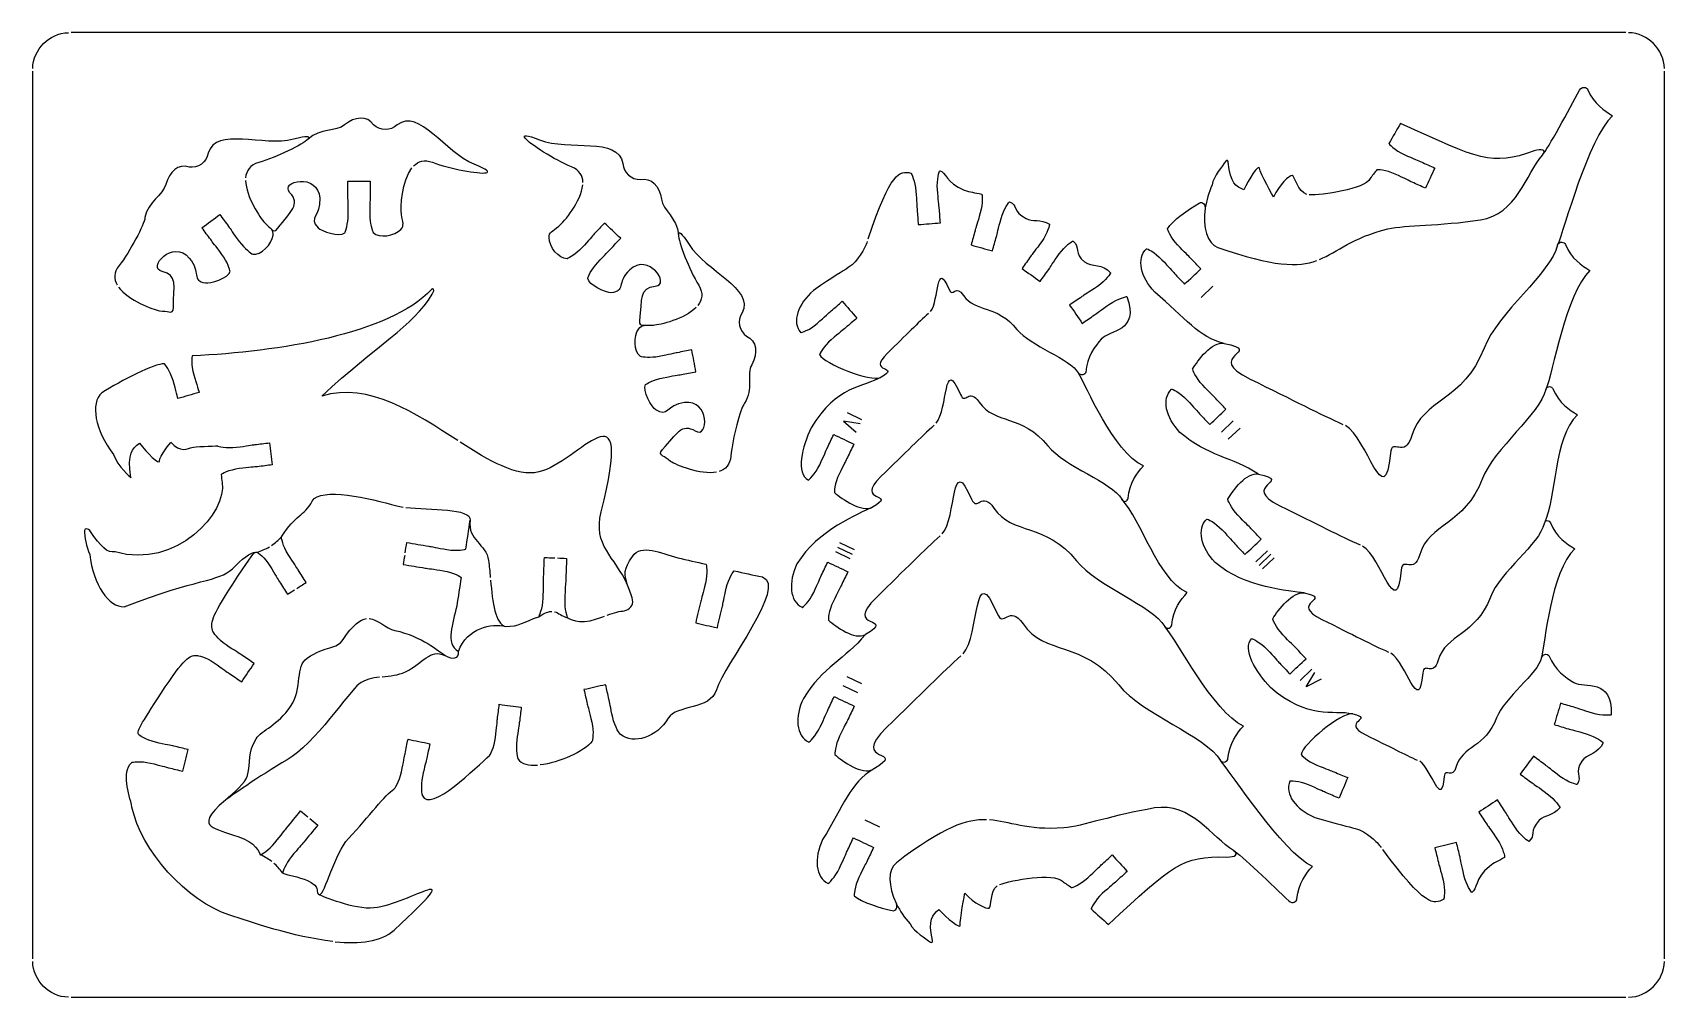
# Model space of a CAD drawing. Extents: x 206 to 426, y 105 to 372.
# Drawn here: x 206.3 to 426.3, y 104.9 to 234.9 of the extents above; entities that cross this region are included whole.
import ezdxf

# ---------------------------------------------------------------- set-up
doc = ezdxf.new("R2010")
doc.units = 0
doc.header["$MEASUREMENT"] = 0
doc.layers.add('DEFAULT', color=7, linetype='CONTINUOUS')

msp = doc.modelspace()

# ---------------------------------------------------------------- linework, layer by layer
at = {"layer": 'DEFAULT', "color": 1}
for points in [[(421.11, 234.87), (211.46, 234.87)], [(206.28, 229.69), (206.28, 110.04)], [(426.28, 110.04), (426.28, 229.69)], [(421.11, 104.86), (211.46, 104.86)]]:
    msp.add_lwpolyline(points, dxfattribs=at)
at = {"layer": 'DEFAULT', "color": 7}
for points in [[(365.41, 200.69), (363.82, 199.19)], [(318.1, 182.68), (316.13, 183.62)], [(317.86, 182.17), (315.6, 182.51), (317.31, 181.01)], [(368.16, 182.54), (366.58, 181.04)], [(369.07, 181.58), (367.49, 180.08)], [(316.82, 164.56), (314.85, 165.5)], [(317.1, 165.16), (315.13, 166.1)], [(372.78, 165.05), (371.19, 163.55)], [(316.53, 163.96), (314.56, 164.9)], [(373.23, 164.57), (371.65, 163.07)], [(373.69, 164.09), (372.1, 162.59)], [(318.09, 147.1), (316.12, 148.04)], [(378.76, 149.07), (377.17, 147.57)], [(380.03, 147.72), (377.99, 146.7), (379.15, 148.66)], [(317.52, 145.91), (315.55, 146.85)], [(320.49, 127.79), (318.52, 128.73)]]:
    msp.add_lwpolyline(points, dxfattribs=at)
at = {"layer": 'DEFAULT', "color": 1}
for points in [[(206.29, 230.04), (206.38, 232.66), (208.48, 234.77), (211.11, 234.86)], [(426.28, 230.04), (426.19, 232.66), (424.08, 234.77), (421.46, 234.86)], [(211.11, 104.87), (208.48, 104.96), (206.38, 107.07), (206.29, 109.69)], [(421.46, 104.87), (424.08, 104.96), (426.19, 107.06), (426.28, 109.69)]]:
    msp.add_open_spline(points, degree=3, dxfattribs=at)
for points, knots in [([(409.84, 218.37), (410.56, 219.11), (413.46, 224.6), (414.86, 227.13), (415.17, 227.7), (415.83, 227.51), (415.97, 227.17), (416.77, 225.27), (418.21, 224.31), (419.28, 223.67), (416.02, 220.59), (412.74, 208.27), (411.89, 206.26)], [0, 0, 0, 0, 1, 1, 1, 2, 2, 2, 3, 3, 3, 4, 4, 4, 4]), ([(257.65, 216.9), (258.27, 217.53), (259.09, 217.8), (260.18, 217.39), (262.5, 216.52), (266.45, 215.79), (267.41, 215.98), (267.92, 216.08), (267.61, 216.43), (265.82, 217.13), (261.83, 218.71), (258.44, 224.7), (255.43, 222.45), (254.58, 221.55), (253.07, 221.63), (252.24, 222.45), (251.39, 223.72), (249.72, 223.56), (248.34, 222.45), (247.19, 221.47), (245.04, 222.04), (243.43, 220.52), (242.76, 219.8), (239.15, 218.04), (236.77, 217.37), (235.57, 217.04), (235.08, 216.25), (235, 215.3)], [0, 0, 0, 0, 1, 1, 1, 2, 2, 2, 3, 3, 3, 4, 4, 4, 5, 5, 5, 6, 6, 6, 7, 7, 7, 8, 8, 8, 9, 9, 9, 9]), ([(243.43, 220.52), (243.78, 220.9), (243.32, 221), (241.47, 220.51), (237.31, 219.41), (231.04, 222.22), (229.94, 218.63), (229.79, 217.4), (228.53, 216.57), (227.38, 216.74), (225.93, 217.25), (224.69, 216.13), (224.24, 214.41), (223.89, 212.95), (221.82, 212.13), (221.43, 209.96), (221.32, 208.98), (219.45, 205.42), (217.93, 203.47), (217.2, 202.53), (217.23, 201.65), (217.68, 200.86)], [0, 0, 0, 0, 1, 1, 1, 2, 2, 2, 3, 3, 3, 4, 4, 4, 5, 5, 5, 6, 6, 6, 7, 7, 7, 7]), ([(379.79, 204.3), (382.27, 205.32), (384.15, 207.24), (389, 208.41), (391.53, 208.99), (395.87, 208.8), (401.48, 209.63), (406.37, 210.37), (407.64, 215.8), (409.84, 218.37), (410.43, 219.06), (409.76, 219.29), (408.72, 218.92), (402.92, 216.85), (401.38, 217.78), (390.72, 222.64), (390.19, 221.74), (389.67, 220.84), (389.14, 219.94), (389.12, 219.89), (389.95, 219.02), (391.21, 218.44), (392.47, 217.87), (393.19, 217.59), (393.5, 217.45), (394.11, 217.17), (394.72, 216.9), (395.32, 216.62), (394.91, 215.71), (394.49, 214.8), (394.08, 213.89), (393.47, 214.17), (392.87, 214.44), (392.26, 214.72), (391.95, 214.86), (391.27, 215.23), (390, 215.8), (388.75, 216.38), (387.54, 216.43), (387.52, 216.38), (387.21, 215.99), (386.91, 215.6), (386.6, 215.2), (385.93, 213.75), (380.03, 212.92), (378.41, 213.01)], [0, 0, 0, 0, 1, 1, 1, 2, 2, 2, 3, 3, 3, 4, 4, 4, 5, 5, 5, 13.887999, 13.887999, 13.887999, 14.887999, 14.887999, 14.887999, 15.887999, 15.887999, 15.887999, 21.552631, 21.552631, 21.552631, 30.055705, 30.055705, 30.055705, 35.725059, 35.725059, 35.725059, 36.725059, 36.725059, 36.725059, 37.725059, 37.725059, 37.725059, 41.970466, 41.970466, 41.970466, 42.970466, 42.970466, 42.970466, 42.970466]), ([(280.47, 214.69), (280.45, 215.57), (280.03, 216.33), (278.95, 216.77), (276.66, 217.71), (273.27, 219.86), (272.69, 220.66), (272.39, 221.07), (272.85, 221.12), (274.64, 220.42), (278.64, 218.86), (285.2, 220.94), (285.87, 217.24), (285.89, 216.01), (287.04, 215.04), (288.21, 215.07), (289.7, 215.42), (290.81, 214.17), (291.07, 212.41), (291.24, 210.92), (293.2, 209.87), (293.35, 207.66), (293.35, 206.68), (294.8, 202.93), (296.09, 200.82), (296.74, 199.75), (296.56, 198.85), (295.97, 198.1)], [0, 0, 0, 0, 1, 1, 1, 2, 2, 2, 3, 3, 3, 4, 4, 4, 5, 5, 5, 6, 6, 6, 7, 7, 7, 8, 8, 8, 9, 9, 9, 9]), ([(235, 214.95), (235.05, 212.76), (236.96, 209.88), (237.57, 209.25), (237.98, 208.84), (238.28, 208.6), (238.47, 208.38), (238.74, 208.1), (238.96, 207.98), (239.35, 208.5), (241.07, 210.81), (242.44, 211.7), (240.98, 213.29), (239.52, 214.89), (244.8, 216.03), (245, 212.57), (245.16, 210.03), (243.38, 210.05), (244.76, 208.58), (245.16, 208.15), (247.7, 207.24), (248.36, 207.87), (248.45, 208), (248.84, 209.06), (248.84, 210.36), (248.84, 211.74), (248.79, 212.52), (248.79, 212.86), (248.79, 213.52), (248.79, 214.19), (248.79, 214.86), (249.79, 214.86), (250.79, 214.86), (251.79, 214.86), (251.79, 214.19), (251.79, 213.53), (251.79, 212.86), (251.79, 212.52), (251.75, 211.74), (251.74, 210.36), (251.75, 209.16), (252.08, 208.17), (252.2, 207.92), (253.02, 207.11), (255.08, 207.47), (255.93, 208.36), (256.18, 208.62), (256.24, 208.83), (256.22, 209.14), (256.2, 209.43), (256.09, 209.8), (256, 210.38), (255.88, 211.27), (256.06, 214.89), (257.42, 216.63)], [0, 0, 0, 0, 1, 1, 1, 2, 2, 2, 3, 3, 3, 4, 4, 4, 5, 5, 5, 6, 6, 6, 7, 7, 7, 8, 8, 8, 9, 9, 9, 14.672, 14.672, 14.672, 23.172, 23.172, 23.172, 28.828001, 28.828001, 28.828001, 29.828001, 29.828001, 29.828001, 30.828001, 30.828001, 30.828001, 31.828001, 31.828001, 31.828001, 32.828001, 32.828001, 32.828001, 33.828001, 33.828001, 33.828001, 34.828001, 34.828001, 34.828001, 34.828001]), ([(318.93, 207.06), (321.98, 216.14), (323.17, 216.32), (324.69, 215.94), (324.74, 215.94), (325.28, 214.87), (325.38, 213.49), (325.49, 212.11), (325.51, 211.33), (325.53, 210.99), (325.58, 210.32), (325.64, 209.66), (325.69, 209), (326.68, 209.07), (327.68, 209.15), (328.68, 209.23), (328.62, 209.89), (328.57, 210.56), (328.52, 211.22), (328.49, 211.56), (328.38, 212.34), (328.27, 213.72), (328.17, 215.09), (328.53, 216.24), (328.58, 216.25), (329.43, 216.15), (329.43, 214.61), (331.9, 213.65), (332.66, 213.36), (333.31, 213.32), (334.24, 213.12), (334.29, 213.1), (334.42, 211.91), (334.05, 210.57), (333.68, 209.25), (333.43, 208.51), (333.34, 208.18), (333.16, 207.54), (332.98, 206.9), (332.8, 206.25), (333.77, 205.99), (334.73, 205.72), (335.69, 205.45), (335.87, 206.1), (336.05, 206.74), (336.23, 207.38), (336.32, 207.71), (336.48, 208.47), (336.85, 209.8), (337.21, 211.12), (337.94, 212.08), (338, 212.08), (339.18, 211.65), (338.36, 210.75), (340.22, 209.81), (341.1, 209.36), (342.18, 209.8), (343.38, 209.05), (343.42, 209.02), (343.14, 207.85), (342.34, 206.72), (341.53, 205.6), (341.04, 204.99), (340.84, 204.71), (340.46, 204.17), (340.07, 203.63), (339.68, 203.08), (340.5, 202.5), (341.31, 201.92), (342.12, 201.35), (342.51, 201.89), (342.9, 202.43), (343.28, 202.97), (343.48, 203.25), (343.9, 203.92), (344.7, 205.04), (345.5, 206.16), (346.5, 206.81), (346.56, 206.78), (347.61, 205.94), (346.62, 205.14), (348.11, 203.98), (349.05, 203.26), (350.61, 203.78), (351.61, 202.5), (351.65, 202.46), (350.98, 201.46), (349.84, 200.67), (348.7, 199.89), (348.03, 199.49), (347.75, 199.29), (347.2, 198.91), (346.65, 198.54), (346.1, 198.16), (346.67, 197.33), (347.24, 196.51), (347.8, 195.69), (348.35, 196.07), (348.9, 196.45), (349.45, 196.83), (349.73, 197.02), (350.35, 197.5), (351.48, 198.28), (352.62, 199.07), (353.8, 199.33), (353.83, 199.29), (355.53, 194.47), (351.51, 194.86), (350.36, 193.56), (349.53, 192.6), (348.42, 191.21), (348.29, 189.09), (348.26, 188.76), (347.57, 188.56), (347.25, 189.04)], [0, 0, 0, 0, 1, 1, 1, 2, 2, 2, 3, 3, 3, 8.669101, 8.669101, 8.669101, 17.170294, 17.170294, 17.170294, 22.850228, 22.850228, 22.850228, 23.850228, 23.850228, 23.850228, 24.850228, 24.850228, 24.850228, 25.850228, 25.850228, 25.850228, 26.850228, 26.850228, 26.850228, 27.850228, 27.850228, 27.850228, 28.850228, 28.850228, 28.850228, 34.512662, 34.512662, 34.512662, 43.014585, 43.014585, 43.014585, 48.685424, 48.685424, 48.685424, 49.685424, 49.685424, 49.685424, 50.685424, 50.685424, 50.685424, 51.685424, 51.685424, 51.685424, 52.685424, 52.685424, 52.685424, 53.685424, 53.685424, 53.685424, 54.685424, 54.685424, 54.685424, 60.352969, 60.352969, 60.352969, 68.846838, 68.846838, 68.846838, 74.517864, 74.517864, 74.517864, 75.517864, 75.517864, 75.517864, 76.517864, 76.517864, 76.517864, 77.517864, 77.517864, 77.517864, 78.517864, 78.517864, 78.517864, 79.517864, 79.517864, 79.517864, 80.517864, 80.517864, 80.517864, 86.185372, 86.185372, 86.185372, 94.687118, 94.687118, 94.687118, 100.370182, 100.370182, 100.370182, 101.370182, 101.370182, 101.370182, 102.370182, 102.370182, 102.370182, 103.370182, 103.370182, 103.370182, 104.370182, 104.370182, 104.370182, 105.370182, 105.370182, 105.370182, 105.370182]), ([(378.06, 213.07), (376.9, 213.42), (376.45, 215.58), (376.09, 215.61), (375.72, 215.65), (374.37, 214.39), (373.6, 212.69), (373.6, 212.69), (371.79, 215.96), (371.69, 216.59), (371.59, 217.22), (370.24, 215.12), (369.59, 213.67), (368.53, 214.16), (367.75, 214.51), (367.49, 217.39), (367.47, 217.56), (367.32, 217.79), (367.15, 217.53), (366.72, 216.88), (365.47, 215.56), (365.32, 214.35), (364.84, 213.31), (364.54, 212.26), (364.39, 211.26), (364.39, 211.24), (364.38, 211.22), (364.38, 211.2), (364.01, 208.62), (364.67, 206.43), (366.08, 205.93), (373.62, 203.29), (376.9, 203.24), (379.43, 204.16)], [0, 0, 0, 0, 1, 1, 1, 2, 2, 2, 3, 3, 3, 4, 4, 4, 5, 5, 5, 6, 6, 6, 7, 7, 7, 8, 8, 8, 9, 9, 9, 10, 10, 10, 11, 11, 11, 11]), ([(295.73, 197.84), (294.21, 196.27), (290.85, 195.46), (289.97, 195.42), (289.39, 195.39), (289, 195.42), (288.71, 195.39), (288.33, 195.36), (288.09, 195.43), (288.16, 196.08), (288.47, 198.94), (288.07, 200.52), (290.22, 200.69), (292.38, 200.87), (289.29, 205.3), (286.78, 202.91), (284.95, 201.15), (286.26, 199.96), (284.25, 199.82), (283.66, 199.78), (281.18, 200.84), (281.13, 201.75), (281.14, 201.9), (281.59, 202.95), (282.47, 203.9), (283.41, 204.91), (283.97, 205.45), (284.2, 205.7), (284.66, 206.19), (285.11, 206.68), (285.57, 207.16), (284.83, 207.84), (284.1, 208.52), (283.37, 209.21), (282.92, 208.72), (282.46, 208.23), (282.01, 207.74), (281.78, 207.49), (281.28, 206.89), (280.34, 205.87), (279.53, 205), (278.6, 204.5), (278.35, 204.4), (277.19, 204.36), (275.93, 206.02), (275.91, 207.26), (275.91, 207.62), (276.01, 207.82), (276.23, 208.03), (276.45, 208.22), (276.78, 208.43), (277.23, 208.79), (277.94, 209.36), (280.26, 212.13), (280.45, 214.34)], [0, 0, 0, 0, 1, 1, 1, 2, 2, 2, 3, 3, 3, 4, 4, 4, 5, 5, 5, 6, 6, 6, 7, 7, 7, 8, 8, 8, 9, 9, 9, 14.676219, 14.676219, 14.676219, 23.17788, 23.17788, 23.17788, 28.834365, 28.834365, 28.834365, 29.834365, 29.834365, 29.834365, 30.834365, 30.834365, 30.834365, 31.834365, 31.834365, 31.834365, 32.834365, 32.834365, 32.834365, 33.834365, 33.834365, 33.834365, 34.834365, 34.834365, 34.834365, 34.834365]), ([(366.93, 192.99), (363.56, 193.79), (361.64, 196.4), (357.58, 199.91), (355.68, 201.92), (355.08, 204.44), (356.46, 205.75), (356.5, 205.78), (357.59, 205.28), (358.55, 204.27), (359.5, 203.27), (359.99, 202.67), (360.23, 202.42), (360.69, 201.94), (361.14, 201.45), (361.6, 200.97), (362.33, 201.66), (363.05, 202.34), (363.78, 203.03), (363.32, 203.51), (362.87, 204), (362.41, 204.48), (362.17, 204.73), (361.6, 205.26), (360.65, 206.27), (359.7, 207.27), (359.26, 208.39), (359.3, 208.43), (359.97, 209.59), (362.14, 211.03), (363.54, 211.9), (364.07, 212.23), (364.43, 211.51), (364.38, 211.2)], [0, 0, 0, 0, 1, 1, 1, 2, 2, 2, 3, 3, 3, 4, 4, 4, 9.666906, 9.666906, 9.666906, 18.16965, 18.16965, 18.16965, 23.835024, 23.835024, 23.835024, 24.835024, 24.835024, 24.835024, 25.835024, 25.835024, 25.835024, 26.835024, 26.835024, 26.835024, 27.835024, 27.835024, 27.835024, 27.835024]), ([(217.87, 200.56), (219.16, 198.77), (222.51, 197.55), (223.39, 197.4), (223.97, 197.32), (224.36, 197.3), (224.64, 197.24), (225.02, 197.17), (225.27, 197.21), (225.27, 197.86), (225.29, 200.73), (225.86, 202.26), (223.75, 202.68), (221.62, 203.1), (225.2, 207.15), (227.41, 204.49), (229.04, 202.54), (227.6, 201.49), (229.58, 201.13), (230.16, 201.02), (232.75, 201.79), (232.9, 202.7), (232.9, 202.85), (232.58, 203.94), (231.81, 204.99), (230.99, 206.1), (230.49, 206.69), (230.29, 206.97), (229.9, 207.51), (229.5, 208.04), (229.11, 208.58), (229.91, 209.17), (230.72, 209.76), (231.52, 210.36), (231.91, 209.82), (232.31, 209.28), (232.7, 208.75), (232.91, 208.47), (233.33, 207.82), (234.15, 206.7), (234.86, 205.74), (235.72, 205.14), (235.96, 205.01), (237.1, 204.85), (238.55, 206.35), (238.7, 207.58), (238.75, 207.93), (238.67, 208.15), (238.47, 208.38)], [0, 0, 0, 0, 1, 1, 1, 2, 2, 2, 3, 3, 3, 4, 4, 4, 5, 5, 5, 6, 6, 6, 7, 7, 7, 8, 8, 8, 9, 9, 9, 14.66323, 14.66323, 14.66323, 23.156908, 23.156908, 23.156908, 28.821324, 28.821324, 28.821324, 29.821324, 29.821324, 29.821324, 30.821324, 30.821324, 30.821324, 31.821324, 31.821324, 31.821324, 32.821324, 32.821324, 32.821324, 32.821324]), ([(293.35, 207.66), (293.35, 208.18), (293.75, 207.94), (294.78, 206.32), (297.08, 202.69), (303.59, 200.47), (301.94, 197.09), (301.22, 196.09), (301.58, 194.62), (302.53, 193.96), (303.94, 193.36), (304.09, 191.69), (303.25, 190.12), (302.51, 188.82), (303.47, 186.8), (302.28, 184.94), (301.69, 184.16), (300.64, 180.28), (300.42, 177.81), (300.32, 176.62), (299.7, 176), (298.83, 175.73)], [0, 0, 0, 0, 1, 1, 1, 2, 2, 2, 3, 3, 3, 4, 4, 4, 5, 5, 5, 6, 6, 6, 7, 7, 7, 7]), ([(411.89, 206.26), (412.15, 206.84), (412.8, 206.66), (412.94, 206.32), (413.73, 204.41), (415.17, 203.46), (416.25, 202.82), (412.99, 199.73), (411.25, 188.94), (410.3, 186.78)], [0, 0, 0, 0, 1, 1, 1, 2, 2, 2, 3, 3, 3, 3]), ([(318.82, 206.72), (318.63, 206.23), (318.31, 205.62), (318.13, 205.29), (316.49, 202.81), (316.97, 203.93), (311.55, 200.12), (309.46, 198.32), (308.6, 195.88), (309.85, 194.43), (309.88, 194.4), (311.02, 194.78), (312.07, 195.69), (313.12, 196.59), (313.67, 197.14), (313.93, 197.36), (314.44, 197.79), (314.94, 198.23), (315.45, 198.67), (316.1, 197.91), (316.75, 197.15), (317.41, 196.39), (316.9, 195.96), (316.39, 195.52), (315.89, 195.09), (315.63, 194.86), (315.01, 194.4), (313.96, 193.49), (312.92, 192.59), (312.36, 191.52), (312.39, 191.48), (312.94, 190.27), (319.28, 187.75), (320.65, 188.41), (320.66, 188.42), (320.68, 188.42), (320.69, 188.43)], [0, 0, 0, 0, 1, 1, 1, 2, 2, 2, 3, 3, 3, 4, 4, 4, 5, 5, 5, 10.674831, 10.674831, 10.674831, 19.179292, 19.179292, 19.179292, 24.851718, 24.851718, 24.851718, 25.851718, 25.851718, 25.851718, 26.851718, 26.851718, 26.851718, 27.851718, 27.851718, 27.851718, 28.851718, 28.851718, 28.851718, 28.851718]), ([(411.88, 206.26), (411.02, 202.45), (403.81, 197.16), (401.97, 192.35), (399.23, 185.16), (393.65, 185.47), (392.23, 180.58), (391.28, 177.31), (389.54, 180.41), (389.34, 178.17), (388.56, 169.89), (386.25, 180.26), (383.29, 181.91)], [0, 0, 0, 0, 1, 1, 1, 2, 2, 2, 3, 3, 3, 4, 4, 4, 4]), ([(327.34, 197.29), (328.55, 198.79), (328.05, 204.45), (329.85, 200.25), (330.34, 199.1), (330.74, 201.04), (331.8, 199.46), (333.4, 197.11), (336.31, 198.23), (339, 194.88), (340.8, 192.65), (346.14, 190.92), (347.25, 189.04)], [0, 0, 0, 0, 1, 1, 1, 2, 2, 2, 3, 3, 3, 4, 4, 4, 4]), ([(263.62, 179.89), (257.97, 183.52), (251.63, 187.82), (245.26, 185.89), (252.68, 192.79), (257.57, 195.3), (260.15, 199.62), (260.63, 200.42), (260.2, 200.4), (260.08, 200.27), (254.34, 194.19), (239.49, 191.86), (227.81, 191.31), (227.75, 191.29), (227.63, 190.1), (228.01, 188.77), (228.39, 187.44), (228.74, 186.38), (228.74, 186.38), (227.78, 186.1), (226.82, 185.83), (225.85, 185.55), (225.85, 185.55), (225.6, 186.64), (225.22, 187.97), (224.84, 189.29), (224.12, 190.24), (224.05, 190.24), (222.71, 190.32), (218.25, 187.95), (215.6, 186.32), (214.02, 184.96), (214.7, 181.29), (217.18, 178.02), (217.75, 176.41), (219.54, 174.89), (219.54, 174.89), (219.02, 178.25), (219.72, 178.78), (220.7, 179.53), (221.66, 178.26), (223.43, 176.5), (223.4, 177.14), (223.36, 177.77), (224.93, 179.68), (224.93, 179.68), (226.06, 178.18), (227.37, 178.84), (227.73, 178.96), (228.08, 179.07), (230.68, 179.18), (231.22, 179.18), (231.22, 179.13), (232.39, 178.82), (233.76, 178.99), (235.13, 179.16), (235.89, 179.31), (236.24, 179.35), (236.9, 179.43), (237.56, 179.51), (238.22, 179.6), (238.34, 178.6), (238.47, 177.61), (238.59, 176.62), (237.93, 176.54), (237.26, 176.45), (236.6, 176.37), (236.26, 176.33), (235.49, 176.28), (234.12, 176.11), (232.75, 175.94), (231.7, 175.36), (231.7, 175.31), (231.74, 174.95), (231.79, 174.59), (231.83, 174.23), (232.59, 170.32), (225.72, 162.48), (217.41, 164.89), (216.29, 164.75), (215.59, 165.52), (213.98, 167.76), (213.83, 167.98), (213.29, 168.19), (213.28, 167.77), (213.27, 166.96), (213.51, 165.58), (213.98, 164.56), (214.48, 160.48), (216.55, 157.37), (218.63, 157.51), (228.56, 161.35), (231.31, 160.84), (233.25, 162.63), (233.25, 162.63), (233.26, 162.64), (233.26, 162.64), (234.52, 163.98), (235.62, 164.84), (236.37, 164.86), (236.42, 164.86), (236.47, 164.86), (236.52, 164.85), (236.52, 164.85), (236.52, 164.85), (236.53, 164.85), (237.11, 165.01), (237.67, 165.25), (238.2, 165.58)], [0, 0, 0, 0, 1, 1, 1, 2, 2, 2, 3, 3, 3, 4, 4, 4, 5, 5, 5, 6, 6, 6, 14.505369, 14.505369, 14.505369, 15.505369, 15.505369, 15.505369, 16.505369, 16.505369, 16.505369, 17.505369, 17.505369, 17.505369, 18.505369, 18.505369, 18.505369, 19.505369, 19.505369, 19.505369, 20.505369, 20.505369, 20.505369, 21.505369, 21.505369, 21.505369, 22.505369, 22.505369, 22.505369, 23.505369, 23.505369, 23.505369, 24.505369, 24.505369, 24.505369, 25.505369, 25.505369, 25.505369, 26.505369, 26.505369, 26.505369, 32.169788, 32.169788, 32.169788, 40.674728, 40.674728, 40.674728, 46.358871, 46.358871, 46.358871, 47.358871, 47.358871, 47.358871, 48.358871, 48.358871, 48.358871, 51.442966, 51.442966, 51.442966, 52.442966, 52.442966, 52.442966, 53.442966, 53.442966, 53.442966, 54.442966, 54.442966, 54.442966, 55.442966, 55.442966, 55.442966, 56.442966, 56.442966, 56.442966, 57.442966, 57.442966, 57.442966, 57.494367, 57.494367, 57.494367, 59.494367, 59.494367, 59.494367, 60.494367, 60.494367, 60.494367, 61.513367, 61.513367, 61.513367, 62.513367, 62.513367, 62.513367, 62.513367]), ([(327.06, 197.02), (325.71, 195.8), (324.09, 194.16), (321.53, 191.67), (318.63, 188.86), (323.49, 190.03), (320.69, 188.43)], [0, 0, 0, 0, 1, 1, 1, 2, 2, 2, 2]), ([(298.48, 175.64), (296.32, 175.21), (293.04, 176.6), (292.29, 177.09), (291.81, 177.42), (291.51, 177.67), (291.26, 177.81), (290.94, 178.02), (290.78, 178.22), (291.22, 178.7), (293.16, 180.81), (293.79, 182.33), (295.62, 181.19), (297.46, 180.05), (297.61, 185.45), (294.17, 185.01), (291.65, 184.69), (291.99, 182.95), (290.29, 184.03), (289.8, 184.35), (288.42, 186.67), (288.93, 187.43), (289.03, 187.55), (290.01, 188.13), (291.29, 188.37), (292.64, 188.63), (293.41, 188.72), (293.75, 188.79), (294.4, 188.91), (295.06, 189.04), (295.71, 189.16), (295.53, 190.14), (295.34, 191.13), (295.16, 192.11), (294.5, 191.98), (293.85, 191.86), (293.19, 191.74), (292.85, 191.67), (292.1, 191.48), (290.74, 191.22), (289.57, 191), (288.53, 191.14), (288.26, 191.21), (287.31, 191.87), (287.28, 193.96), (288, 194.96), (288.21, 195.25), (288.41, 195.36), (288.72, 195.39)], [0, 0, 0, 0, 1, 1, 1, 2, 2, 2, 3, 3, 3, 4, 4, 4, 5, 5, 5, 6, 6, 6, 7, 7, 7, 8, 8, 8, 9, 9, 9, 14.666457, 14.666457, 14.666457, 23.16014, 23.16014, 23.16014, 28.82487, 28.82487, 28.82487, 29.82487, 29.82487, 29.82487, 30.82487, 30.82487, 30.82487, 31.82487, 31.82487, 31.82487, 32.82487, 32.82487, 32.82487, 32.82487]), ([(328.11, 182.24), (329.73, 184.11), (329.04, 191.55), (331.39, 186.1), (332.03, 184.61), (332.53, 187.12), (333.9, 185.09), (335.96, 182.05), (339.71, 183.5), (343.18, 179.18), (345.51, 176.3), (351.71, 174.4), (353.15, 171.98)], [0, 0, 0, 0, 1, 1, 1, 2, 2, 2, 3, 3, 3, 4, 4, 4, 4]), ([(371.57, 175.37), (367.95, 177.75), (364.77, 177.71), (360.97, 181), (359.07, 183.01), (358.46, 185.52), (359.85, 186.83), (359.89, 186.87), (360.98, 186.37), (361.93, 185.36), (362.88, 184.36), (363.38, 183.76), (363.61, 183.51), (364.07, 183.03), (364.53, 182.54), (364.99, 182.06), (365.71, 182.75), (366.44, 183.43), (367.17, 184.12), (366.71, 184.6), (366.25, 185.09), (365.79, 185.57), (365.56, 185.82), (364.99, 186.35), (364.04, 187.36), (363.09, 188.36), (362.64, 189.48), (362.68, 189.52), (363.35, 190.68), (365.32, 193.32), (366.93, 192.99)], [0, 0, 0, 0, 1, 1, 1, 2, 2, 2, 3, 3, 3, 4, 4, 4, 9.666827, 9.666827, 9.666827, 18.16957, 18.16957, 18.16957, 23.839912, 23.839912, 23.839912, 24.839912, 24.839912, 24.839912, 25.839912, 25.839912, 25.839912, 26.839912, 26.839912, 26.839912, 26.839912]), ([(366.93, 192.99), (372.59, 191.81), (363.94, 191.38), (370.43, 188.19), (376.27, 185.32), (379.94, 183.41), (382.95, 182.08)], [0, 0, 0, 0, 1, 1, 1, 2, 2, 2, 2]), ([(286.49, 160.41), (286.49, 160.42), (286.49, 160.43), (286.49, 160.43), (284.76, 164.36), (281.8, 165.7), (282.94, 170.28), (287.52, 188.57), (279.87, 176.85), (274.52, 175.66), (271.5, 174.99), (267.88, 177.15), (263.91, 179.7)], [0, 0, 0, 0, 1, 1, 1, 2, 2, 2, 3, 3, 3, 4, 4, 4, 4]), ([(320.69, 188.43), (318.32, 187.07), (314.73, 187.38), (311.23, 181.6), (310.04, 179.11), (309.15, 175.4), (310.87, 174.58), (310.92, 174.56), (311.8, 175.37), (312.4, 176.62), (312.99, 177.87), (313.28, 178.59), (313.43, 178.9), (313.72, 179.5), (314, 180.1), (314.29, 180.71), (315.19, 180.28), (316.09, 179.85), (317, 179.42), (316.71, 178.81), (316.42, 178.21), (316.14, 177.61), (315.99, 177.3), (315.61, 176.62), (315.02, 175.37), (314.42, 174.13), (314.34, 172.92), (314.39, 172.9), (315.39, 172), (318.16, 170.17), (319.5, 170.9)], [0, 0, 0, 0, 1, 1, 1, 2, 2, 2, 3, 3, 3, 4, 4, 4, 9.667213, 9.667213, 9.667213, 18.164421, 18.164421, 18.164421, 23.835288, 23.835288, 23.835288, 24.835288, 24.835288, 24.835288, 25.835288, 25.835288, 25.835288, 26.835288, 26.835288, 26.835288, 26.835288]), ([(353.15, 171.98), (353.46, 171.45), (353.94, 171.76), (353.97, 172.12), (354.14, 174.18), (355.21, 175.54), (356.04, 176.47), (351.98, 178.41), (348.31, 187.32), (347.25, 189.05)], [0, 0, 0, 0, 1, 1, 1, 2, 2, 2, 3, 3, 3, 3]), ([(410.3, 186.78), (410.52, 187.37), (411.12, 187.2), (411.26, 186.86), (412.06, 184.95), (413.5, 184), (414.57, 183.36), (411.31, 180.27), (411.74, 172.28), (410.08, 168.69)], [0, 0, 0, 0, 1, 1, 1, 2, 2, 2, 3, 3, 3, 3]), ([(410.3, 186.78), (409.55, 183.48), (403.3, 178.85), (401.72, 174.7), (399.35, 168.49), (394.53, 168.76), (393.3, 164.53), (392.48, 161.7), (390.98, 164.38), (390.8, 162.44), (390.14, 155.31), (388.15, 164.2), (385.6, 165.67)], [0, 0, 0, 0, 1, 1, 1, 2, 2, 2, 3, 3, 3, 4, 4, 4, 4]), ([(327.84, 181.97), (326.08, 180.4), (324, 178.28), (320.66, 175.05), (316.92, 171.42), (323.12, 172.96), (319.5, 170.91)], [0, 0, 0, 0, 1, 1, 1, 2, 2, 2, 2]), ([(328.92, 167.32), (330.89, 169.5), (330.05, 178.57), (332.88, 171.99), (333.64, 170.21), (334.25, 173.21), (335.9, 170.78), (338.37, 167.13), (342.87, 168.87), (347.04, 163.69), (349.82, 160.22), (357.19, 157.74), (358.92, 154.84)], [0, 0, 0, 0, 1, 1, 1, 2, 2, 2, 3, 3, 3, 4, 4, 4, 4]), ([(377.74, 159.36), (375.8, 159.65), (369.75, 159.99), (365.71, 163.48), (363.81, 165.49), (363.21, 168.01), (364.59, 169.32), (364.63, 169.35), (365.73, 168.85), (366.68, 167.85), (367.63, 166.84), (368.13, 166.24), (368.36, 165.99), (368.82, 165.51), (369.28, 165.03), (369.73, 164.54), (370.46, 165.23), (371.19, 165.92), (371.91, 166.6), (371.46, 167.09), (371, 167.57), (370.54, 168.06), (370.3, 168.3), (369.73, 168.83), (368.79, 169.84), (367.83, 170.84), (367.39, 171.96), (367.43, 172), (368.1, 173.16), (369.96, 175.72), (371.57, 175.37)], [0, 0, 0, 0, 1, 1, 1, 2, 2, 2, 3, 3, 3, 4, 4, 4, 9.663999, 9.663999, 9.663999, 18.166136, 18.166136, 18.166136, 23.837891, 23.837891, 23.837891, 24.837891, 24.837891, 24.837891, 25.837891, 25.837891, 25.837891, 26.837891, 26.837891, 26.837891, 26.837891]), ([(371.57, 175.37), (376.46, 174.36), (368.86, 173.86), (374.46, 171.11), (379.49, 168.63), (382.66, 166.98), (385.26, 165.83)], [0, 0, 0, 0, 1, 1, 1, 2, 2, 2, 2]), ([(238.5, 165.77), (238.97, 166.09), (239.41, 166.48), (239.82, 166.93), (239.82, 166.94), (239.82, 166.94), (239.82, 166.94), (241.82, 169.97), (242.81, 169.64), (243.99, 171.75), (245.06, 173.67), (251.75, 172.1), (255.4, 171.11), (255.65, 171.04), (255.93, 170.98), (256.25, 170.94)], [0, 0, 0, 0, 1, 1, 1, 2, 2, 2, 3, 3, 3, 4, 4, 4, 5, 5, 5, 5]), ([(358.92, 154.84), (359.31, 154.35), (359.83, 154.69), (359.86, 155.06), (360.03, 157.12), (361.11, 158.47), (361.94, 159.41), (357.88, 161.34), (355.83, 169.08), (353.15, 171.98)], [0, 0, 0, 0, 1, 1, 1, 2, 2, 2, 3, 3, 3, 3]), ([(256.6, 170.89), (259.83, 170.5), (265.43, 170.84), (265.28, 169.15), (264.87, 166.44), (267.46, 166), (267.75, 163.73), (267.84, 162.98), (267.92, 162.21), (267.99, 161.44)], [0, 0, 0, 0, 1.01, 1.01, 1.01, 2.01, 2.01, 2.01, 3.01, 3.01, 3.01, 3.01]), ([(319.5, 170.9), (317.74, 170.04), (312.09, 167.85), (309.33, 163.28), (308.14, 160.79), (308.34, 158.21), (310.06, 157.39), (310.11, 157.36), (310.99, 158.18), (311.59, 159.43), (312.18, 160.68), (312.47, 161.4), (312.62, 161.71), (312.91, 162.31), (313.19, 162.91), (313.48, 163.51), (314.38, 163.08), (315.29, 162.65), (316.19, 162.22), (315.9, 161.62), (315.61, 161.02), (315.33, 160.42), (315.18, 160.11), (314.8, 159.43), (314.21, 158.18), (313.61, 156.93), (313.53, 155.73), (313.58, 155.71), (314.58, 154.81), (317.14, 152.94), (318.56, 153.77)], [0, 0, 0, 0, 1, 1, 1, 2, 2, 2, 3, 3, 3, 4, 4, 4, 9.66588, 9.66588, 9.66588, 18.16902, 18.16902, 18.16902, 23.844231, 23.844231, 23.844231, 24.844231, 24.844231, 24.844231, 25.844231, 25.844231, 25.844231, 26.844231, 26.844231, 26.844231, 26.844231]), ([(256.5, 164.75), (256.58, 165.22), (256.66, 165.69), (256.74, 166.16), (257.72, 165.99), (258.71, 165.83), (259.7, 165.66), (260.03, 165.61), (260.79, 165.43), (262.15, 165.21), (263.52, 164.98), (264.7, 165.24), (264.7, 165.3), (264.89, 166.58), (265.08, 167.87), (265.28, 169.15)], [0, 0, 0, 0, 4.043892, 4.043892, 4.043892, 12.549242, 12.549242, 12.549242, 13.549242, 13.549242, 13.549242, 14.549242, 14.549242, 14.549242, 25.600606, 25.600606, 25.600606, 25.600606]), ([(410.08, 168.69), (409.46, 165.95), (404.14, 162.23), (402.82, 158.77), (400.84, 153.6), (396.83, 153.82), (395.8, 150.3), (395.12, 147.95), (393.87, 150.17), (393.72, 148.56), (393.17, 142.65), (391.53, 149.95), (389.42, 151.23)], [0, 0, 0, 0, 1, 1, 1, 2, 2, 2, 3, 3, 3, 4, 4, 4, 4]), ([(410.08, 168.69), (410.22, 169.3), (410.76, 169.14), (410.91, 168.81), (411.7, 166.9), (413.14, 165.94), (414.22, 165.31), (410.95, 162.22), (410.2, 152.61), (409.72, 150.64)], [0, 0, 0, 0, 1, 1, 1, 2, 2, 2, 3, 3, 3, 3]), ([(241.9, 159.97), (242.32, 160.24), (242.74, 160.5), (243.17, 160.77), (242.81, 161.33), (242.46, 161.9), (242.1, 162.46), (241.92, 162.75), (241.47, 163.39), (240.73, 164.56), (240.02, 165.67), (239.8, 166.8), (239.82, 166.93), (239.82, 166.94), (239.82, 166.94), (239.82, 166.94)], [0, 0, 0, 0, 4.2506, 4.2506, 4.2506, 9.921833, 9.921833, 9.921833, 10.921833, 10.921833, 10.921833, 11.921833, 11.921833, 11.921833, 12.921833, 12.921833, 12.921833, 12.921833]), ([(283.75, 156.38), (284.69, 156.7), (285.48, 156.92), (286.05, 156.94), (286.69, 157.14), (287.37, 157.66), (287.18, 158.42), (286.99, 159.16), (286.76, 159.82), (286.49, 160.41), (286.49, 160.42), (286.49, 160.43), (286.49, 160.43), (286.01, 161.93), (285.94, 162.53), (287.16, 164.28), (288.38, 166.03), (290.93, 164.75), (293.27, 164.09), (294.53, 163.81), (295.8, 163.52), (297.07, 163.23), (297.12, 163.22), (297.3, 162.03), (296.99, 160.68), (296.67, 159.34), (296.45, 158.59), (296.37, 158.26), (296.14, 157.29), (295.91, 156.31), (295.68, 155.34), (296.65, 155.11), (297.63, 154.88), (298.6, 154.65), (298.83, 155.63), (299.06, 156.6), (299.29, 157.57), (299.37, 157.91), (299.49, 158.67), (299.81, 160.02), (300.13, 161.36), (300.81, 162.34), (300.87, 162.34), (302.14, 162.06), (303.41, 161.78), (304.68, 161.51), (308.08, 160.34), (299.58, 149.76), (298.49, 146.31), (297.59, 143.5), (293.11, 144.34), (291.98, 142.47), (290.41, 139.88), (287.33, 138.91), (285.54, 140.27), (285.48, 140.27), (284.8, 141.26), (284.49, 142.59), (284.19, 143.94), (284.06, 144.71), (283.98, 145.04), (283.84, 145.69), (283.69, 146.34), (283.54, 146.99), (282.57, 146.77), (281.59, 146.55), (280.62, 146.33), (280.77, 145.68), (280.91, 145.03), (281.06, 144.38), (281.14, 144.05), (281.36, 143.3), (281.67, 141.95), (281.97, 140.6), (281.79, 139.41), (281.73, 139.4), (280.65, 137.98), (277.27, 136.46), (274.69, 136.19)], [0, 0, 0, 0, 1, 1, 1, 2, 2, 2, 3, 3, 3, 4, 4, 4, 5, 5, 5, 6, 6, 6, 17.042939, 17.042939, 17.042939, 18.042939, 18.042939, 18.042939, 19.042939, 19.042939, 19.042939, 27.548257, 27.548257, 27.548257, 36.051518, 36.051518, 36.051518, 44.546473, 44.546473, 44.546473, 45.546473, 45.546473, 45.546473, 46.546473, 46.546473, 46.546473, 57.602266, 57.602266, 57.602266, 58.602266, 58.602266, 58.602266, 59.602266, 59.602266, 59.602266, 60.602266, 60.602266, 60.602266, 61.602266, 61.602266, 61.602266, 62.602266, 62.602266, 62.602266, 68.261053, 68.261053, 68.261053, 76.760356, 76.760356, 76.760356, 82.433059, 82.433059, 82.433059, 83.433059, 83.433059, 83.433059, 84.433059, 84.433059, 84.433059, 85.433059, 85.433059, 85.433059, 85.433059]), ([(328.65, 167.06), (326.53, 165.17), (324.02, 162.63), (320, 158.72), (315.51, 154.37), (322.9, 156.24), (318.56, 153.77)], [0, 0, 0, 0, 1, 1, 1, 2, 2, 2, 2]), ([(246.74, 112.4), (241.46, 112.98), (235.51, 115.09), (232.87, 115.94), (227.01, 117.82), (220.87, 124.69), (219.67, 130.51), (219.29, 132.38), (218.24, 135.09), (219.64, 136.51), (219.68, 136.57), (220.85, 136.74), (222.18, 136.43), (223.53, 136.11), (224.27, 135.88), (224.61, 135.8), (225.26, 135.64), (225.91, 135.49), (226.55, 135.33), (226.78, 136.31), (227.01, 137.28), (227.24, 138.25), (226.6, 138.41), (225.95, 138.56), (225.31, 138.72), (224.98, 138.8), (224.21, 138.92), (222.86, 139.25), (221.53, 139.56), (220.54, 140.25), (220.54, 140.31), (220.27, 140.74), (221.14, 142.06), (224.17, 146.69), (226.97, 150.95), (227.71, 151.01), (228.42, 150.92), (228.5, 150.96), (229.65, 150.7), (230.77, 149.94), (231.91, 149.17), (232.53, 148.69), (232.81, 148.5), (233.36, 148.13), (233.92, 147.76), (234.47, 147.38), (235.03, 148.21), (235.59, 149.04), (236.15, 149.86), (235.6, 150.24), (235.04, 150.61), (234.49, 150.99), (234.2, 151.18), (233.54, 151.57), (232.39, 152.35), (231.24, 153.12), (230.57, 154.11), (230.6, 154.16), (230.22, 155.27), (230.27, 155.98), (233.28, 160.55), (235.27, 163.58), (235.95, 164.73), (236.37, 164.86), (236.42, 164.87), (236.48, 164.87), (236.53, 164.85), (236.65, 164.83), (237.57, 164.14), (238.27, 163.01), (239.01, 161.84), (239.38, 161.16), (239.56, 160.87), (239.92, 160.3), (240.27, 159.74), (240.63, 159.18), (240.95, 159.38), (241.28, 159.58), (241.6, 159.79)], [0, 0, 0, 0, 1, 1, 1, 2, 2, 2, 3, 3, 3, 4, 4, 4, 5, 5, 5, 10.655716, 10.655716, 10.655716, 19.163332, 19.163332, 19.163332, 24.805748, 24.805748, 24.805748, 25.805748, 25.805748, 25.805748, 26.805748, 26.805748, 26.805748, 27.805748, 27.805748, 27.805748, 28.805748, 28.805748, 28.805748, 29.805748, 29.805748, 29.805748, 30.805748, 30.805748, 30.805748, 36.467335, 36.467335, 36.467335, 44.956413, 44.956413, 44.956413, 50.631129, 50.631129, 50.631129, 51.631129, 51.631129, 51.631129, 52.631129, 52.631129, 52.631129, 53.631129, 53.631129, 53.631129, 55.631129, 55.631129, 55.631129, 57.651129, 57.651129, 57.651129, 58.651129, 58.651129, 58.651129, 59.651129, 59.651129, 59.651129, 65.313902, 65.313902, 65.313902, 68.569369, 68.569369, 68.569369, 68.569369]), ([(256.45, 164.4), (256.38, 164), (256.31, 163.6), (256.25, 163.2), (257.23, 163.03), (258.22, 162.87), (259.2, 162.71), (259.54, 162.65), (260.32, 162.57), (261.68, 162.35), (263.04, 162.12), (264.06, 161.51), (264.06, 161.45), (263.86, 160.16), (263.66, 158.88), (263.46, 157.59), (262.96, 155.22), (261.85, 152.58), (263.69, 151.49)], [0, 0, 0, 0, 3.465706, 3.465706, 3.465706, 11.952149, 11.952149, 11.952149, 12.952149, 12.952149, 12.952149, 13.952149, 13.952149, 13.952149, 25.003529, 25.003529, 25.003529, 26.003529, 26.003529, 26.003529, 26.003529]), ([(274.52, 156.16), (274.56, 156.2), (275.06, 157.26), (275.12, 158.64), (275.17, 160.02), (275.15, 160.79), (275.16, 161.14), (275.2, 162.14), (275.24, 163.14), (275.28, 164.13), (275.75, 164.12), (276.23, 164.1), (276.7, 164.08)], [0, 0, 0, 0, 1, 1, 1, 2, 2, 2, 10.496411, 10.496411, 10.496411, 14.5312, 14.5312, 14.5312, 14.5312]), ([(277.05, 164.07), (277.46, 164.05), (277.87, 164.04), (278.27, 164.02), (278.24, 163.02), (278.2, 162.02), (278.16, 161.02), (278.15, 160.68), (278.07, 159.91), (278.02, 158.52), (277.96, 157.17), (278.36, 156.04), (278.42, 156.01)], [0, 0, 0, 0, 3.473956, 3.473956, 3.473956, 11.986101, 11.986101, 11.986101, 12.986816, 12.986816, 12.986816, 13.987532, 13.987532, 13.987532, 13.987532]), ([(331.73, 151.16), (334.03, 153.64), (333.04, 164.22), (336.32, 156.58), (337.21, 154.52), (337.91, 157.99), (339.82, 155.18), (342.68, 150.96), (347.89, 152.97), (352.71, 146.97), (355.94, 142.96), (364.42, 140.15), (366.42, 136.79)], [0, 0, 0, 0, 1, 1, 1, 2, 2, 2, 3, 3, 3, 4, 4, 4, 4]), ([(268.02, 161.09), (268.31, 158.05), (268.62, 155.19), (270.03, 154.85), (270.03, 154.85), (270.04, 154.85), (270.04, 154.84)], [0, 0, 0, 0, 1, 1, 1, 2, 2, 2, 2]), ([(384.26, 143.05), (381.59, 143.61), (378.27, 142.21), (373.16, 146.64), (371.26, 148.64), (369.27, 151.9), (370.65, 153.21), (370.69, 153.24), (371.79, 152.74), (372.74, 151.74), (373.69, 150.73), (374.19, 150.13), (374.42, 149.88), (374.88, 149.4), (375.34, 148.92), (375.79, 148.43), (376.52, 149.12), (377.25, 149.81), (377.97, 150.49), (377.51, 150.98), (377.06, 151.46), (376.6, 151.95), (376.36, 152.19), (375.8, 152.72), (374.84, 153.73), (373.89, 154.73), (373.45, 155.85), (373.49, 155.89), (374.16, 157.05), (376.23, 159.65), (377.74, 159.36)], [0, 0, 0, 0, 1, 1, 1, 2, 2, 2, 3, 3, 3, 4, 4, 4, 9.667514, 9.667514, 9.667514, 18.165977, 18.165977, 18.165977, 23.836397, 23.836397, 23.836397, 24.836397, 24.836397, 24.836397, 25.836397, 25.836397, 25.836397, 26.836397, 26.836397, 26.836397, 26.836397]), ([(377.74, 159.36), (381.81, 158.52), (375.44, 158.08), (380.12, 155.78), (384.28, 153.73), (386.92, 152.35), (389.08, 151.4)], [0, 0, 0, 0, 1, 1, 1, 2, 2, 2, 2]), ([(253.41, 148.07), (254.49, 148.19), (255.55, 148.26), (256.54, 148.73), (259.06, 149.96), (259.76, 151.85), (261.88, 150.94), (261.89, 150.94), (261.89, 150.93), (261.9, 150.93), (261.9, 150.93), (261.9, 150.93), (261.91, 150.93), (262.83, 150.32), (263.89, 150.49), (263.69, 151.49), (264.87, 154.7), (268.21, 155.28), (270.03, 154.85), (270.03, 154.85), (270.04, 154.85), (270.04, 154.85), (270.05, 154.85), (270.06, 154.84), (270.06, 154.84), (271.86, 154.84), (272.52, 155.48), (274.52, 156.16), (275.34, 156.69), (275.87, 156.88), (276.3, 156.88)], [0, 0, 0, 0, 1, 1, 1, 2, 2, 2, 3, 3, 3, 4.008, 4.008, 4.008, 5.008, 5.008, 5.008, 6.008, 6.008, 6.008, 7.008, 7.008, 7.008, 8.008, 8.008, 8.008, 9.016, 9.016, 9.016, 10.016, 10.016, 10.016, 10.016]), ([(276.65, 156.83), (277.21, 156.69), (277.61, 156.23), (278.41, 156.01), (278.42, 156.01), (278.42, 156.01), (278.42, 156.01), (278.42, 156.01), (279.88, 154.95), (282.32, 155.86), (282.7, 156), (283.06, 156.13), (283.4, 156.25)], [0, 0, 0, 0, 1, 1, 1, 2.009, 2.009, 2.009, 3.009, 3.009, 3.009, 4.009, 4.009, 4.009, 4.009]), ([(232.27, 131.45), (232.28, 131.45), (232.28, 131.46), (232.29, 131.46), (233.35, 132.39), (235.03, 133.78), (235.26, 134.77), (235.7, 136.67), (235.24, 137.81), (236.42, 139.71), (237.16, 140.9), (239.37, 141.51), (241.07, 144.08), (242.74, 146.61), (241.66, 149.5), (243.28, 150.58), (245.85, 152.3), (247.26, 151.74), (248.14, 153.08), (249.45, 155.06), (250.44, 155.79), (251.29, 155.9)], [0, 0, 0, 0, 1, 1, 1, 2, 2, 2, 3, 3, 3, 4, 4, 4, 5, 5, 5, 6, 6, 6, 7, 7, 7, 7]), ([(251.65, 155.91), (252.88, 155.84), (253.85, 154.58), (255.12, 154.31), (258.79, 153.5), (261.05, 151.49), (261.91, 150.93)], [0, 0, 0, 0, 1.5, 1.5, 1.5, 3, 3, 3, 3]), ([(366.42, 136.79), (366.85, 136.32), (367.41, 136.69), (367.44, 137.06), (367.61, 139.12), (368.69, 140.47), (369.52, 141.41), (365.46, 143.34), (360.49, 153.08), (358.92, 154.84)], [0, 0, 0, 0, 1, 1, 1, 2, 2, 2, 3, 3, 3, 3]), ([(318.56, 153.77), (315.85, 150.4), (312.8, 149.46), (310.2, 145.15), (309.01, 142.66), (309.21, 140.08), (310.93, 139.26), (310.98, 139.24), (311.87, 140.05), (312.46, 141.3), (313.06, 142.55), (313.35, 143.27), (313.49, 143.58), (313.78, 144.18), (314.07, 144.78), (314.35, 145.39), (315.26, 144.96), (316.16, 144.53), (317.06, 144.1), (316.78, 143.49), (316.49, 142.89), (316.2, 142.29), (316.05, 141.98), (315.68, 141.3), (315.08, 140.05), (314.49, 138.8), (314.41, 137.6), (314.46, 137.58), (315.45, 136.68), (318.13, 134.77), (319.57, 135.58)], [0, 0, 0, 0, 1, 1, 1, 2, 2, 2, 3, 3, 3, 4, 4, 4, 9.668588, 9.668588, 9.668588, 18.171213, 18.171213, 18.171213, 23.841564, 23.841564, 23.841564, 24.841564, 24.841564, 24.841564, 25.841564, 25.841564, 25.841564, 26.841564, 26.841564, 26.841564, 26.841564]), ([(331.45, 150.89), (329, 148.71), (326.09, 145.75), (321.42, 141.22), (316.23, 136.19), (324.59, 138.44), (319.57, 135.59)], [0, 0, 0, 0, 1, 1, 1, 2, 2, 2, 2]), ([(409.73, 150.64), (409.88, 151.2), (410.6, 151.22), (410.72, 150.92), (411.51, 148.94), (412.98, 147.96), (414.07, 147.31), (415.57, 146.42), (419.27, 148.03), (419.13, 142.92), (419.12, 142.87), (417.92, 142.76), (416.59, 143.15), (415.27, 143.55), (414.54, 143.82), (414.21, 143.92), (413.57, 144.11), (412.93, 144.3), (412.29, 144.49), (412.01, 143.53), (411.72, 142.58), (411.43, 141.62), (412.07, 141.43), (412.71, 141.24), (413.35, 141.04), (413.68, 140.95), (414.44, 140.77), (415.76, 140.38), (417.09, 139.98), (418.03, 139.23), (418.02, 139.18), (417.45, 137.66), (415.81, 137.67), (415.14, 136.7), (414.08, 135.14), (415.26, 134.68), (414.52, 133.55), (414.48, 133.51), (413.32, 133.82), (412.21, 134.64), (411.11, 135.46), (410.51, 135.97), (410.24, 136.17), (409.7, 136.57), (409.16, 136.96), (408.63, 137.36), (408.03, 136.56), (407.44, 135.76), (406.84, 134.95), (407.38, 134.56), (407.91, 134.16), (408.45, 133.76), (408.73, 133.56), (409.37, 133.13), (410.49, 132.31), (411.6, 131.48), (412.23, 130.46), (412.2, 130.41), (411.29, 129.33), (410.13, 129.42), (409.42, 128.72), (407.95, 127.25), (409, 126.65), (408.01, 125.88), (407.95, 125.86), (406.97, 126.55), (406.21, 127.69), (405.45, 128.84), (405.07, 129.52), (404.88, 129.8), (404.51, 130.36), (404.14, 130.92), (403.78, 131.47), (402.94, 130.92), (402.11, 130.37), (401.27, 129.82), (401.64, 129.27), (402.01, 128.71), (402.37, 128.15), (402.56, 127.87), (403.03, 127.24), (403.79, 126.1), (404.55, 124.94), (404.79, 123.77), (404.75, 123.73), (403.93, 123.25), (403.32, 123.02), (402.69, 122.51), (400.63, 120.84), (401.11, 119.37), (400.33, 119.01), (400.28, 119), (399.58, 119.98), (399.26, 121.33), (398.94, 122.67), (398.81, 123.44), (398.73, 123.77), (398.57, 124.42), (398.42, 125.07), (398.26, 125.72), (397.29, 125.49), (396.32, 125.26), (395.34, 125.02), (395.5, 124.37), (395.66, 123.73), (395.81, 123.08), (395.89, 122.75), (396.12, 122), (396.44, 120.66), (396.76, 119.31), (396.59, 118.12), (396.53, 118.11), (395.21, 117.28), (394.01, 117.09), (388.32, 124.79)], [0, 0, 0, 0, 1, 1, 1, 2, 2, 2, 3, 3, 3, 4, 4, 4, 5, 5, 5, 10.683645, 10.683645, 10.683645, 19.18618, 19.18618, 19.18618, 24.855077, 24.855077, 24.855077, 25.855077, 25.855077, 25.855077, 26.855077, 26.855077, 26.855077, 27.855077, 27.855077, 27.855077, 28.855077, 28.855077, 28.855077, 29.855077, 29.855077, 29.855077, 30.855077, 30.855077, 30.855077, 36.527358, 36.527358, 36.527358, 45.022477, 45.022477, 45.022477, 50.688726, 50.688726, 50.688726, 51.688726, 51.688726, 51.688726, 52.688726, 52.688726, 52.688726, 53.688726, 53.688726, 53.688726, 54.688726, 54.688726, 54.688726, 55.688726, 55.688726, 55.688726, 56.688726, 56.688726, 56.688726, 62.361148, 62.361148, 62.361148, 70.864233, 70.864233, 70.864233, 76.526941, 76.526941, 76.526941, 77.526941, 77.526941, 77.526941, 78.526941, 78.526941, 78.526941, 79.526941, 79.526941, 79.526941, 80.526941, 80.526941, 80.526941, 81.526941, 81.526941, 81.526941, 82.526941, 82.526941, 82.526941, 88.206045, 88.206045, 88.206045, 96.709222, 96.709222, 96.709222, 102.377307, 102.377307, 102.377307, 103.377307, 103.377307, 103.377307, 104.377307, 104.377307, 104.377307, 105.377307, 105.377307, 105.377307, 105.377307]), ([(409.73, 150.64), (409.24, 148.51), (404.69, 145.23), (403.67, 142.55), (402.14, 138.53), (399.02, 138.71), (398.23, 135.97), (397.7, 134.15), (396.73, 135.87), (396.61, 134.62), (396.19, 130.08), (394.93, 135.62), (393.31, 136.67)], [0, 0, 0, 0, 1, 1, 1, 2, 2, 2, 3, 3, 3, 4, 4, 4, 4]), ([(253.06, 148.02), (252.09, 147.9), (251.12, 147.69), (250.25, 147.06), (249.16, 146.26), (244.19, 138.92), (240.61, 136.87), (236.8, 134.69), (232.62, 131.69), (232.29, 131.46), (232.29, 131.45), (232.28, 131.45), (232.27, 131.45), (229.77, 129.38), (229.72, 128.39), (230.34, 127.95), (231.03, 127.46), (232.35, 127.04), (233.97, 126.55), (233.97, 126.56), (233.97, 126.56), (233.97, 126.55), (236.35, 125.84), (236.93, 124.23), (236.98, 124.08), (236.99, 124.08), (236.99, 124.08), (236.99, 124.08), (237.11, 124.1), (238.12, 124.67), (238.96, 125.7), (239.83, 126.76), (240.29, 127.4), (240.51, 127.66), (241.14, 128.43), (241.78, 129.21), (242.41, 129.98), (242.74, 129.71), (243.06, 129.45), (243.39, 129.18)], [0, 0, 0, 0, 1, 1, 1, 2, 2, 2, 3, 3, 3, 4, 4, 4, 5, 5, 5, 6, 6, 6, 7, 7, 7, 9.01, 9.01, 9.01, 9.039, 9.039, 9.039, 10.039, 10.039, 10.039, 11.039, 11.039, 11.039, 19.551767, 19.551767, 19.551767, 23.13929, 23.13929, 23.13929, 23.13929]), ([(243.66, 128.96), (244.02, 128.66), (244.37, 128.37), (244.73, 128.08), (244.09, 127.31), (243.46, 126.53), (242.83, 125.76), (242.61, 125.5), (242.08, 124.93), (241.2, 123.86), (240.36, 122.84), (240, 121.75), (240, 121.62), (240, 121.62), (240, 121.61), (240, 121.61), (242.01, 120.94), (242.92, 121.05), (244.35, 119.97), (244.84, 119.32), (244.47, 118.9), (244.95, 118.66), (245.71, 118.82), (247, 124.29), (248.87, 126.27), (251.71, 129.27), (253.82, 132.24), (255, 132.91), (255.06, 132.91), (255.72, 133.9), (256.01, 135.25), (256.3, 136.6), (256.42, 137.37), (256.49, 137.7), (256.62, 138.35), (256.76, 139), (256.9, 139.65), (257.88, 139.45), (258.86, 139.24), (259.84, 139.03), (259.7, 138.38), (259.56, 137.73), (259.42, 137.08), (259.35, 136.74), (259.14, 136), (258.85, 134.64), (258.56, 133.29), (258.77, 132.1), (258.81, 132.09), (259.87, 129.59), (266.21, 135.98), (267.88, 137.46), (267.94, 137.46), (268.51, 138.5), (268.69, 139.87), (268.86, 141.24), (268.91, 142.02), (268.95, 142.36), (269.03, 143.02), (269.12, 143.68), (269.2, 144.35), (270.19, 144.22), (271.18, 144.09), (272.17, 143.97), (272.09, 143.31), (272.01, 142.65), (271.92, 141.99), (271.88, 141.64), (271.74, 140.88), (271.57, 139.51), (271.39, 138.15), (271.69, 136.99), (271.75, 136.97), (272.18, 136.3), (273.16, 136.08), (274.35, 136.16)], [0, 0, 0, 0, 3.907787, 3.907787, 3.907787, 12.399647, 12.399647, 12.399647, 13.399647, 13.399647, 13.399647, 14.399647, 14.399647, 14.399647, 15.409647, 15.409647, 15.409647, 16.409647, 16.409647, 16.409647, 17.442647, 17.442647, 17.442647, 18.442647, 18.442647, 18.442647, 19.442647, 19.442647, 19.442647, 20.442647, 20.442647, 20.442647, 21.442647, 21.442647, 21.442647, 27.09791, 27.09791, 27.09791, 35.605288, 35.605288, 35.605288, 41.268584, 41.268584, 41.268584, 42.268584, 42.268584, 42.268584, 43.268584, 43.268584, 43.268584, 44.268584, 44.268584, 44.268584, 45.268584, 45.268584, 45.268584, 46.268584, 46.268584, 46.268584, 51.943445, 51.943445, 51.943445, 60.431159, 60.431159, 60.431159, 66.095956, 66.095956, 66.095956, 67.095956, 67.095956, 67.095956, 68.095956, 68.095956, 68.095956, 69.095956, 69.095956, 69.095956, 69.095956]), ([(384.26, 143.05), (384.25, 143.06), (384.23, 143.06), (384.22, 143.06), (382.71, 143.27), (377.45, 138.92), (377.31, 137.6), (377.29, 137.55), (378.14, 136.71), (379.42, 136.17), (380.69, 135.63), (381.43, 135.38), (381.74, 135.24), (382.36, 134.98), (382.97, 134.72), (383.59, 134.47), (383.2, 133.54), (382.81, 132.62), (382.42, 131.7), (381.81, 131.96), (381.19, 132.22), (380.58, 132.48), (380.26, 132.61), (379.57, 132.96), (378.29, 133.49), (377.02, 134.03), (375.81, 134.05), (375.79, 134), (375.05, 132.25), (376.62, 130.19), (379.16, 129.12), (385.49, 127.16), (384.7, 128.08), (387.02, 126.22), (387.29, 125.97), (387.78, 125.49), (388.11, 125.07)], [0, 0, 0, 0, 1, 1, 1, 2, 2, 2, 3, 3, 3, 4, 4, 4, 9.66995, 9.66995, 9.66995, 18.174997, 18.174997, 18.174997, 23.850672, 23.850672, 23.850672, 24.850672, 24.850672, 24.850672, 25.850672, 25.850672, 25.850672, 26.850672, 26.850672, 26.850672, 27.850672, 27.850672, 27.850672, 28.850672, 28.850672, 28.850672, 28.850672]), ([(384.26, 143.05), (387.42, 142.39), (382.43, 142.01), (386.05, 140.22), (389.26, 138.64), (391.3, 137.58), (392.97, 136.84)], [0, 0, 0, 0, 1, 1, 1, 2, 2, 2, 2]), ([(368.2, 124.64), (369.12, 124.16), (373.57, 119.83), (375.67, 117.85), (376.15, 117.4), (376.72, 117.78), (376.75, 118.15), (376.92, 120.21), (377.99, 121.56), (378.82, 122.5), (374.77, 124.43), (367.86, 135.15), (366.42, 136.79)], [0, 0, 0, 0, 1, 1, 1, 2, 2, 2, 3, 3, 3, 4, 4, 4, 4]), ([(319.57, 135.58), (316.6, 133.78), (315.58, 130.71), (312.8, 126.12), (311.61, 123.62), (311.81, 121.04), (313.53, 120.22), (313.58, 120.2), (314.47, 121.02), (315.06, 122.27), (315.66, 123.51), (315.95, 124.24), (316.09, 124.55), (316.38, 125.15), (316.67, 125.75), (316.95, 126.35), (317.86, 125.92), (318.76, 125.49), (319.66, 125.06), (319.37, 124.46), (319.09, 123.86), (318.8, 123.26), (318.65, 122.95), (318.27, 122.27), (317.68, 121.02), (317.09, 119.77), (317, 118.57), (317.06, 118.54), (318.05, 117.64), (320.57, 116.94), (322.16, 116.55), (322.77, 116.4), (322.89, 117.19), (322.75, 117.47)], [0, 0, 0, 0, 1, 1, 1, 2, 2, 2, 3, 3, 3, 4, 4, 4, 9.669491, 9.669491, 9.669491, 18.173449, 18.173449, 18.173449, 23.840619, 23.840619, 23.840619, 24.840619, 24.840619, 24.840619, 25.840619, 25.840619, 25.840619, 26.840619, 26.840619, 26.840619, 27.840619, 27.840619, 27.840619, 27.840619]), ([(336.65, 120.06), (338.16, 120.66), (344.04, 121.68), (345.12, 120.5), (345.53, 120.22), (345.94, 119.94), (346.36, 119.66), (346.4, 119.62), (347.52, 120.04), (348.54, 120.98), (349.57, 121.91), (350.1, 122.47), (350.36, 122.7), (350.85, 123.15), (351.34, 123.6), (351.83, 124.05), (352.51, 123.31), (353.18, 122.58), (353.85, 121.84), (353.36, 121.39), (352.87, 120.94), (352.38, 120.49), (352.13, 120.26), (351.52, 119.77), (350.5, 118.84), (349.48, 117.9), (348.96, 116.82), (348.99, 116.78), (349.77, 116.08), (350.55, 115.39), (351.33, 114.69), (359.97, 122.59), (361.16, 123.96), (367.31, 123.77), (368.41, 123.74), (368.98, 124.16), (368.2, 124.64), (365.32, 126.41), (362.44, 131.18), (357.56, 130.38), (351.97, 129.45), (347.9, 127.93), (345.31, 127.7), (340.34, 127.32), (337.96, 128.58), (335.28, 128.78)], [0, 0, 0, 0, 1, 1, 1, 5.244392, 5.244392, 5.244392, 6.244392, 6.244392, 6.244392, 7.244392, 7.244392, 7.244392, 12.914647, 12.914647, 12.914647, 21.418596, 21.418596, 21.418596, 27.079216, 27.079216, 27.079216, 28.079216, 28.079216, 28.079216, 29.079216, 29.079216, 29.079216, 37.966184, 37.966184, 37.966184, 38.966184, 38.966184, 38.966184, 39.966184, 39.966184, 39.966184, 40.966184, 40.966184, 40.966184, 41.966184, 41.966184, 41.966184, 42.966184, 42.966184, 42.966184, 42.966184]), ([(334.9, 128.8), (332.21, 128.9), (329.1, 127.84), (322.74, 123.01), (321.55, 122.1), (321.6, 119.81), (322.75, 117.47), (322.75, 117.45), (322.76, 117.44), (322.77, 117.42), (323.22, 116.51), (323.83, 115.6), (324.6, 114.76), (325.12, 113.66), (326.72, 112.79), (327.33, 112.3), (327.57, 112.11), (327.65, 112.37), (327.61, 112.54), (326.97, 115.36), (327.6, 115.93), (328.46, 116.72), (329.53, 115.55), (331.45, 113.97), (331.36, 114.6), (331.26, 115.22), (331.97, 118.89), (331.97, 118.89), (333.24, 117.51), (334.9, 116.73), (335.24, 116.88), (335.58, 117.02), (335.34, 119.22), (336.33, 119.9)], [0, 0, 0, 0, 1, 1, 1, 2, 2, 2, 3, 3, 3, 4, 4, 4, 5, 5, 5, 6, 6, 6, 7, 7, 7, 8, 8, 8, 9, 9, 9, 10, 10, 10, 11, 11, 11, 11]), ([(238.54, 123.16), (238.13, 123.47), (237.65, 123.75), (236.99, 124.08), (236.99, 124.08), (236.99, 124.08), (236.99, 124.08), (236.99, 124.08), (236.99, 124.08), (236.98, 124.08), (236.98, 124.09), (236.98, 124.09), (236.98, 124.09)], [0, 0, 0, 0, 1, 1, 1, 1.01, 1.01, 1.01, 2.01, 2.01, 2.01, 3.01, 3.01, 3.01, 3.01]), ([(247.09, 112.36), (250.34, 112.05), (253.29, 112.35), (255.01, 113.93), (265.7, 123.78), (257.23, 117.44), (252.29, 116.91), (249.7, 116.63), (245.3, 118.52), (244.94, 118.66)], [0, 0, 0, 0, 1.007485, 1.007485, 1.007485, 2.014969, 2.014969, 2.014969, 3.022454, 3.022454, 3.022454, 3.022454]), ([(240, 121.61), (240, 121.61), (240, 121.62), (240, 121.62), (239.56, 122.18), (239.21, 122.59), (238.81, 122.94)], [0, 0, 0, 0, 0.01, 0.01, 0.01, 1.01, 1.01, 1.01, 1.01])]:
    msp.add_open_spline(points, degree=3, knots=knots, dxfattribs=at)

doc.saveas('drawing.dxf')
